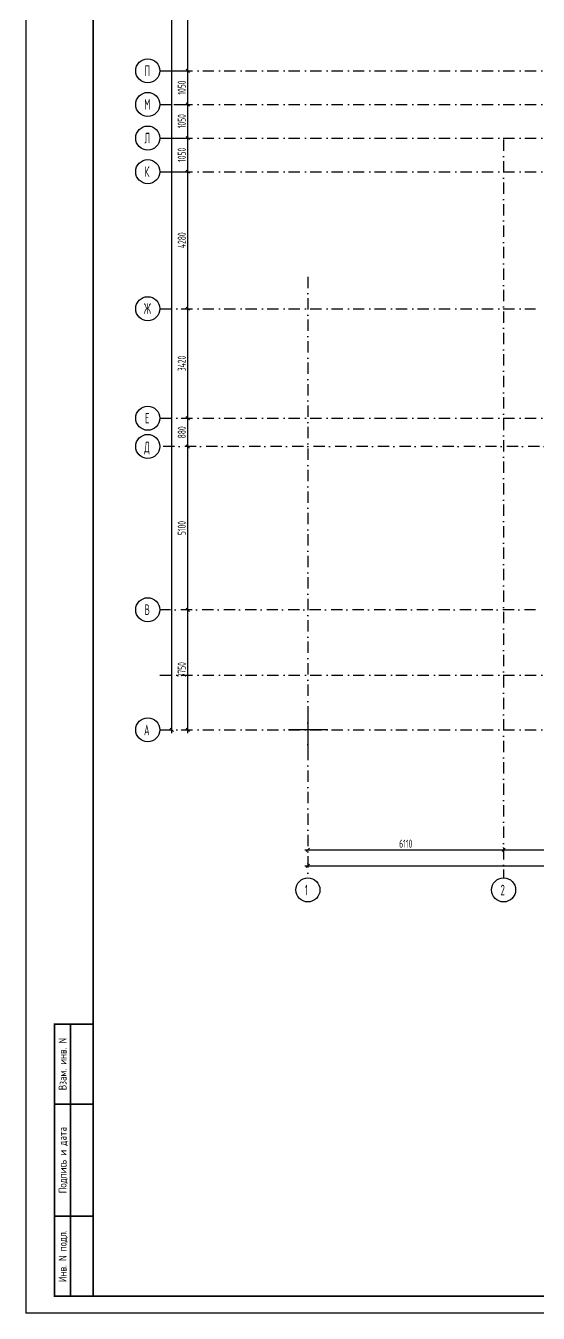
# Model space of a CAD drawing. Extents: x -1560602 to 321118, y -2308202 to -430103.
# Drawn here: x -1560602 to -1544603, y -2226596 to -2186389 of the extents above; entities that cross this region are included whole.
import ezdxf
from ezdxf.enums import TextEntityAlignment as Align

# ---------------------------------------------------------------- set-up
doc = ezdxf.new("R2010")
doc.units = 0
doc.header["$MEASUREMENT"] = 0
doc.header["$PDSIZE"] = -5
doc.linetypes.add('Dot & Dashed', pattern=[670.277762, 352.777767, -176.388884, 0, -141.111112])
doc.linetypes.add('Штрихпунктирная', pattern=[0.670278, 0.352778, -0.176389, 0, -0.141111])
doc.layers.get('0').update_dxf_attribs({"color": 255, "linetype": 'CONTINUOUS'})
doc.layers.get('Defpoints').update_dxf_attribs({"linetype": 'CONTINUOUS'})
for name, color, linetype in [('ALL', 255, 'CONTINUOUS'), ('Оси', 253, 'Dot & Dashed'), ('отделка', 240, 'CONTINUOUS'), ('РАЗМЕРЫ', 255, 'CONTINUOUS')]:
    doc.layers.add(name, color=color, linetype=linetype)
doc.styles.add('GOST 2.304', font='CS_Gost2304.shx', dxfattribs={"width": 0.7})
doc.styles.get("Standard").update_dxf_attribs({"font": 'spds.shx', "width": 0.7, "height": 250})
doc.styles.add('СГЕНЕРИР_СТИЛЬ_1', font='')
doc.styles.get('СГЕНЕРИР_СТИЛЬ_1').set_extended_font_data('GOST_type_A')
doc.dimstyles.new('SPDS', dxfattribs={"dimscale": 100, "dimtxt": 2.5, "dimasz": 1, "dimexe": 0.75, "dimexo": 0.625, "dimtad": 1, "dimdec": 0, "dimtxsty": 'GOST 2.304', "dimblk": 'OBLIQUE', "dimcen": 2.5, "dimdle": 1, "dimadec": 0, "dimazin": 2, "dimtfac": 0.75, "dimtdec": 0, "dimtmove": 0, "dimatfit": 0, "dimfxl": 1, "dimtolj": 1, "dimarcsym": 1})

# ---------------------------------------------------------------- blocks, each defined once
blk = doc.blocks.new('ARROWHEAD_6')
at = {"color": 0, "linetype": 'Continuous', "lineweight": 0}
for p, q in [((0, 0), (-1, 0)), ((-0.5, -0.5), (0.5, 0.5))]:
    blk.add_line(p, q, dxfattribs=at)
blk = doc.blocks.new('_Oblique')
at = {"color": 0, "linetype": 'ByBlock', "lineweight": -2}
blk.add_line((-0.5, -0.5), (0.5, 0.5), dxfattribs=at)
blk = doc.blocks.new('*D280')
at = {"layer": 'Defpoints', "color": 0, "transparency": 16777216}
for p in [(-1551794, -2212127), (-1545684, -2212127), (-1545684, -2212127)]:
    blk.add_point(p, dxfattribs=at)
at = {"layer": 'РАЗМЕРЫ', "color": 0, "lineweight": -2, "transparency": 16777216}
for p, q in [((-1551894, -2212127), (-1545584, -2212127)), ((-1545684, -2212064), (-1545684, -2212052)), ((-1551794, -2212189), (-1551794, -2212202))]:
    blk.add_line(p, q, dxfattribs=at)
at = {"layer": 'РАЗМЕРЫ', "color": 0, "lineweight": -2, "transparency": 16777216, "xscale": 100, "yscale": 100, "zscale": 100, "rotation": 180}
blk.add_blockref('_Oblique', (-1551794, -2212127), dxfattribs=at)
at = {"layer": 'РАЗМЕРЫ', "color": 0, "lineweight": -2, "transparency": 16777216, "xscale": 100, "yscale": 100, "zscale": 100}
blk.add_blockref('_Oblique', (-1545684, -2212127), dxfattribs=at)
at = {"layer": 'РАЗМЕРЫ', "color": 0, "transparency": 16777216, "insert": (-1548739, -2211932), "char_height": 250, "attachment_point": 5}
blk.add_mtext('\\A1;6110', dxfattribs=at)
blk = doc.blocks.new('*D281')
at = {"layer": 'Defpoints', "color": 0, "transparency": 16777216}
for p in [(-1545684, -2212127), (-1541384, -2212127), (-1541384, -2212127)]:
    blk.add_point(p, dxfattribs=at)
at = {"layer": 'РАЗМЕРЫ', "color": 0, "lineweight": -2, "transparency": 16777216}
for p, q in [((-1545784, -2212127), (-1541284, -2212127)), ((-1545684, -2212064), (-1545684, -2212052)), ((-1541384, -2212189), (-1541384, -2212202))]:
    blk.add_line(p, q, dxfattribs=at)
at = {"layer": 'РАЗМЕРЫ', "color": 0, "lineweight": -2, "transparency": 16777216, "xscale": 100, "yscale": 100, "zscale": 100, "rotation": 180}
blk.add_blockref('_Oblique', (-1545684, -2212127), dxfattribs=at)
at = {"layer": 'РАЗМЕРЫ', "color": 0, "lineweight": -2, "transparency": 16777216, "xscale": 100, "yscale": 100, "zscale": 100}
blk.add_blockref('_Oblique', (-1541384, -2212127), dxfattribs=at)
at = {"layer": 'РАЗМЕРЫ', "color": 0, "transparency": 16777216, "insert": (-1543534, -2211934), "char_height": 250, "attachment_point": 5}
blk.add_mtext('\\A1;4300', dxfattribs=at)
blk = doc.blocks.new('*D298')
at = {"layer": 'Defpoints', "color": 0, "transparency": 16777216}
for p in [(-1551794, -2212626), (-1483544, -2212626), (-1483544, -2212626)]:
    blk.add_point(p, dxfattribs=at)
at = {"layer": 'РАЗМЕРЫ', "color": 0, "lineweight": -2, "transparency": 16777216}
for p, q in [((-1551794, -2212564), (-1551794, -2212551)), ((-1483544, -2212564), (-1483544, -2212551)), ((-1551894, -2212626), (-1483444, -2212626))]:
    blk.add_line(p, q, dxfattribs=at)
at = {"layer": 'РАЗМЕРЫ', "color": 0, "lineweight": -2, "transparency": 16777216, "xscale": 100, "yscale": 100, "zscale": 100, "rotation": 180}
blk.add_blockref('_Oblique', (-1551794, -2212626), dxfattribs=at)
at = {"layer": 'РАЗМЕРЫ', "color": 0, "lineweight": -2, "transparency": 16777216, "xscale": 100, "yscale": 100, "zscale": 100}
blk.add_blockref('_Oblique', (-1483544, -2212626), dxfattribs=at)
at = {"layer": 'РАЗМЕРЫ', "color": 0, "transparency": 16777216, "insert": (-1517669, -2212424), "char_height": 250, "attachment_point": 5}
blk.add_mtext('\\A1;68250', dxfattribs=at)
blk = doc.blocks.new('*D299')
at = {"layer": 'Defpoints', "color": 0, "transparency": 16777216}
for p in [(-1555544, -2204626), (-1555544, -2204626), (-1555544, -2208376)]:
    blk.add_point(p, dxfattribs=at)
at = {"layer": 'РАЗМЕРЫ', "color": 0, "lineweight": -2, "transparency": 16777216}
for p, q in [((-1555607, -2204626), (-1555619, -2204626)), ((-1555544, -2208476), (-1555544, -2204526)), ((-1555607, -2208376), (-1555619, -2208376))]:
    blk.add_line(p, q, dxfattribs=at)
at = {"layer": 'РАЗМЕРЫ', "color": 0, "lineweight": -2, "transparency": 16777216, "xscale": 100, "yscale": 100, "zscale": 100}
for p, rotation in [((-1555544, -2204626), 90), ((-1555544, -2208376), 270)]:
    blk.add_blockref('_Oblique', p, dxfattribs=dict(at, rotation=rotation))
at = {"layer": 'РАЗМЕРЫ', "color": 0, "transparency": 16777216, "insert": (-1555732, -2206501), "char_height": 250, "attachment_point": 5, "rotation": 90, "style": 'GOST 2.304'}
blk.add_mtext('\\A1;3750', dxfattribs=at)
blk = doc.blocks.new('*D300')
at = {"layer": 'Defpoints', "color": 0, "transparency": 16777216}
for p in [(-1555544, -2199526), (-1555544, -2199526), (-1555544, -2204626)]:
    blk.add_point(p, dxfattribs=at)
at = {"layer": 'РАЗМЕРЫ', "color": 0, "lineweight": -2, "transparency": 16777216}
for p, q in [((-1555607, -2199526), (-1555619, -2199526)), ((-1555544, -2204726), (-1555544, -2199426)), ((-1555607, -2204626), (-1555619, -2204626))]:
    blk.add_line(p, q, dxfattribs=at)
at = {"layer": 'РАЗМЕРЫ', "color": 0, "lineweight": -2, "transparency": 16777216, "xscale": 100, "yscale": 100, "zscale": 100}
for p, rotation in [((-1555544, -2199526), 90), ((-1555544, -2204626), 270)]:
    blk.add_blockref('_Oblique', p, dxfattribs=dict(at, rotation=rotation))
at = {"layer": 'РАЗМЕРЫ', "color": 0, "transparency": 16777216, "insert": (-1555732, -2202076), "char_height": 250, "attachment_point": 5, "rotation": 90, "style": 'GOST 2.304'}
blk.add_mtext('\\A1;5100', dxfattribs=at)
blk = doc.blocks.new('*D301')
at = {"layer": 'Defpoints', "color": 0, "transparency": 16777216}
for p in [(-1555544, -2198646), (-1555544, -2198646), (-1555544, -2199526)]:
    blk.add_point(p, dxfattribs=at)
at = {"layer": 'РАЗМЕРЫ', "color": 0, "lineweight": -2, "transparency": 16777216}
for p, q in [((-1555607, -2198646), (-1555619, -2198646)), ((-1555544, -2199626), (-1555544, -2198546)), ((-1555607, -2199526), (-1555619, -2199526))]:
    blk.add_line(p, q, dxfattribs=at)
at = {"layer": 'РАЗМЕРЫ', "color": 0, "lineweight": -2, "transparency": 16777216, "xscale": 100, "yscale": 100, "zscale": 100}
for p, rotation in [((-1555544, -2198646), 90), ((-1555544, -2199526), 270)]:
    blk.add_blockref('_Oblique', p, dxfattribs=dict(at, rotation=rotation))
at = {"layer": 'РАЗМЕРЫ', "color": 0, "transparency": 16777216, "insert": (-1555732, -2199086), "char_height": 250, "attachment_point": 5, "rotation": 90, "style": 'GOST 2.304'}
blk.add_mtext('\\A1;880', dxfattribs=at)
blk = doc.blocks.new('*D302')
at = {"layer": 'Defpoints', "color": 0, "transparency": 16777216}
for p in [(-1555544, -2195226), (-1555544, -2195226), (-1555544, -2198646)]:
    blk.add_point(p, dxfattribs=at)
at = {"layer": 'РАЗМЕРЫ', "color": 0, "lineweight": -2, "transparency": 16777216}
for p, q in [((-1555607, -2195226), (-1555619, -2195226)), ((-1555544, -2198746), (-1555544, -2195126)), ((-1555607, -2198646), (-1555619, -2198646))]:
    blk.add_line(p, q, dxfattribs=at)
at = {"layer": 'РАЗМЕРЫ', "color": 0, "lineweight": -2, "transparency": 16777216, "xscale": 100, "yscale": 100, "zscale": 100}
for p, rotation in [((-1555544, -2195226), 90), ((-1555544, -2198646), 270)]:
    blk.add_blockref('_Oblique', p, dxfattribs=dict(at, rotation=rotation))
at = {"layer": 'РАЗМЕРЫ', "color": 0, "transparency": 16777216, "insert": (-1555732, -2196936), "char_height": 250, "attachment_point": 5, "rotation": 90, "style": 'GOST 2.304'}
blk.add_mtext('\\A1;3420', dxfattribs=at)
blk = doc.blocks.new('*D303')
at = {"layer": 'Defpoints', "color": 0, "transparency": 16777216}
for p in [(-1555544, -2190946), (-1555544, -2190946), (-1555544, -2195226)]:
    blk.add_point(p, dxfattribs=at)
at = {"layer": 'РАЗМЕРЫ', "color": 0, "lineweight": -2, "transparency": 16777216}
for p, q in [((-1555607, -2190946), (-1555619, -2190946)), ((-1555544, -2195326), (-1555544, -2190846)), ((-1555607, -2195226), (-1555619, -2195226))]:
    blk.add_line(p, q, dxfattribs=at)
at = {"layer": 'РАЗМЕРЫ', "color": 0, "lineweight": -2, "transparency": 16777216, "xscale": 100, "yscale": 100, "zscale": 100}
for p, rotation in [((-1555544, -2190946), 90), ((-1555544, -2195226), 270)]:
    blk.add_blockref('_Oblique', p, dxfattribs=dict(at, rotation=rotation))
at = {"layer": 'РАЗМЕРЫ', "color": 0, "transparency": 16777216, "insert": (-1555732, -2193086), "char_height": 250, "attachment_point": 5, "rotation": 90, "style": 'GOST 2.304'}
blk.add_mtext('\\A1;4280', dxfattribs=at)
blk = doc.blocks.new('*D304')
at = {"layer": 'Defpoints', "color": 0, "transparency": 16777216}
for p in [(-1556044, -2156916), (-1556044, -2156916), (-1556044, -2208376)]:
    blk.add_point(p, dxfattribs=at)
at = {"layer": 'РАЗМЕРЫ', "color": 0, "lineweight": -2, "transparency": 16777216}
for p, q in [((-1556044, -2208476), (-1556044, -2156816)), ((-1555982, -2156916), (-1555969, -2156916)), ((-1556106, -2208376), (-1556119, -2208376))]:
    blk.add_line(p, q, dxfattribs=at)
at = {"layer": 'РАЗМЕРЫ', "color": 0, "lineweight": -2, "transparency": 16777216, "xscale": 100, "yscale": 100, "zscale": 100}
for p, rotation in [((-1556044, -2156916), 90), ((-1556044, -2208376), 270)]:
    blk.add_blockref('_Oblique', p, dxfattribs=dict(at, rotation=rotation))
at = {"layer": 'РАЗМЕРЫ', "color": 0, "transparency": 16777216, "insert": (-1556231, -2182646), "char_height": 250, "attachment_point": 5, "rotation": 90, "style": 'GOST 2.304'}
blk.add_mtext('\\A1;51460', dxfattribs=at)
blk = doc.blocks.new('*D305')
at = {"layer": 'Defpoints', "color": 0, "transparency": 16777216}
for p in [(-1556419, -2189896), (-1555544, -2189896), (-1556419, -2190946)]:
    blk.add_point(p, dxfattribs=at)
at = {"layer": 'отделка', "color": 0, "lineweight": -2, "transparency": 16777216}
for p, q in [((-1556356, -2189896), (-1555469, -2189896)), ((-1555544, -2191046), (-1555544, -2189796)), ((-1556356, -2190946), (-1555469, -2190946))]:
    blk.add_line(p, q, dxfattribs=at)
at = {"layer": 'отделка', "color": 0, "lineweight": -2, "transparency": 16777216, "xscale": 100, "yscale": 100, "zscale": 100}
for p, rotation in [((-1555544, -2189896), 90), ((-1555544, -2190946), 270)]:
    blk.add_blockref('_Oblique', p, dxfattribs=dict(at, rotation=rotation))
at = {"layer": 'отделка', "color": 0, "transparency": 16777216, "insert": (-1555732, -2190421), "char_height": 250, "attachment_point": 5, "rotation": 90, "style": 'GOST 2.304'}
blk.add_mtext('\\A1;1050', dxfattribs=at)
blk = doc.blocks.new('*D306')
at = {"layer": 'Defpoints', "color": 0, "transparency": 16777216}
for p in [(-1556044, -2188846), (-1555544, -2188846), (-1556044, -2189896)]:
    blk.add_point(p, dxfattribs=at)
at = {"layer": 'отделка', "color": 0, "lineweight": -2, "transparency": 16777216}
for p, q in [((-1555544, -2189996), (-1555544, -2188746)), ((-1555982, -2188846), (-1555469, -2188846)), ((-1555982, -2189896), (-1555469, -2189896))]:
    blk.add_line(p, q, dxfattribs=at)
at = {"layer": 'отделка', "color": 0, "lineweight": -2, "transparency": 16777216, "xscale": 100, "yscale": 100, "zscale": 100}
for p, rotation in [((-1555544, -2188846), 90), ((-1555544, -2189896), 270)]:
    blk.add_blockref('_Oblique', p, dxfattribs=dict(at, rotation=rotation))
at = {"layer": 'отделка', "color": 0, "transparency": 16777216, "insert": (-1555732, -2189371), "char_height": 250, "attachment_point": 5, "rotation": 90, "style": 'GOST 2.304'}
blk.add_mtext('\\A1;1050', dxfattribs=at)
blk = doc.blocks.new('*D307')
at = {"layer": 'Defpoints', "color": 0, "transparency": 16777216}
for p in [(-1556044, -2187796), (-1555544, -2187796), (-1556044, -2188846)]:
    blk.add_point(p, dxfattribs=at)
at = {"layer": 'отделка', "color": 0, "lineweight": -2, "transparency": 16777216}
for p, q in [((-1555982, -2187796), (-1555469, -2187796)), ((-1555544, -2188946), (-1555544, -2187696)), ((-1555982, -2188846), (-1555469, -2188846))]:
    blk.add_line(p, q, dxfattribs=at)
at = {"layer": 'отделка', "color": 0, "lineweight": -2, "transparency": 16777216, "xscale": 100, "yscale": 100, "zscale": 100}
for p, rotation in [((-1555544, -2187796), 90), ((-1555544, -2188846), 270)]:
    blk.add_blockref('_Oblique', p, dxfattribs=dict(at, rotation=rotation))
at = {"layer": 'отделка', "color": 0, "transparency": 16777216, "insert": (-1555732, -2188321), "char_height": 250, "attachment_point": 5, "rotation": 90, "style": 'GOST 2.304'}
blk.add_mtext('\\A1;1050', dxfattribs=at)
blk = doc.blocks.new('*D308')
at = {"layer": 'Defpoints', "color": 0, "transparency": 16777216}
for p in [(-1556419, -2156916), (-1555544, -2156916), (-1556419, -2187796)]:
    blk.add_point(p, dxfattribs=at)
at = {"layer": 'отделка', "color": 0, "lineweight": -2, "transparency": 16777216}
for p, q in [((-1556356, -2156916), (-1555469, -2156916)), ((-1555544, -2187896), (-1555544, -2156816)), ((-1556356, -2187796), (-1555469, -2187796))]:
    blk.add_line(p, q, dxfattribs=at)
at = {"layer": 'отделка', "color": 0, "lineweight": -2, "transparency": 16777216, "xscale": 100, "yscale": 100, "zscale": 100}
for p, rotation in [((-1555544, -2156916), 90), ((-1555544, -2187796), 270)]:
    blk.add_blockref('_Oblique', p, dxfattribs=dict(at, rotation=rotation))
at = {"layer": 'отделка', "color": 0, "transparency": 16777216, "insert": (-1555732, -2172356), "char_height": 250, "attachment_point": 5, "rotation": 90, "style": 'GOST 2.304'}
blk.add_mtext('\\A1;30880', dxfattribs=at)

msp = doc.modelspace()

# ---------------------------------------------------------------- linework, layer by layer
at = {"color": 0, "lineweight": 35, "ltscale": 100}
for p, q in [((-1558501.6, -2226064.3), (-1558501.6, -2153437.3)), ((-1477001.6, -2226064.3), (-1558501.6, -2226064.3))]:
    msp.add_line(p, q, dxfattribs=at)
at = {"layer": 'ALL', "color": 0, "const_width": 50}
msp.add_lwpolyline([(-1558501.6, -2217564.6), (-1559702.3, -2217564.6), (-1559702.3, -2226064.3), (-1558501.6, -2226064.3)], close=True, dxfattribs=at)
for points in [[(-1559202, -2217564.6), (-1559201.7, -2226064.3)], [(-1558501.6, -2220064.6), (-1559702.3, -2220064.6)], [(-1558501.7, -2223564.6), (-1559702.3, -2223564.6)]]:
    msp.add_lwpolyline(points, dxfattribs=at)
at = {"layer": 'Defpoints', "color": 0, "linetype": 'Continuous', "ltscale": 100}
for p in [(-1560601.6, -2152937.3), (-1476440.2, -2226595.6)]:
    msp.add_line(p, (-1560601.6, -2226595.6), dxfattribs=at)
at = {"layer": 'Оси', "color": 0, "linetype": 'Штрихпунктирная', "lineweight": -3, "ltscale": 1000}
for p, q in [((-1556419, -2187796.2), (-1508353.7, -2187796.2)), ((-1556419, -2188846.2), (-1496963.7, -2188846.2)), ((-1556419, -2189896.2), (-1496963.7, -2189896.2)), ((-1545683.7, -2189946.2), (-1545683.7, -2213001.2)), ((-1556419, -2190946.2), (-1496963.7, -2190946.2)), ((-1551793.7, -2194226.2), (-1551793.7, -2213001.2)), ((-1556419, -2195226.2), (-1544683.7, -2195226.2)), ((-1556419, -2198646.2), (-1501963.7, -2198646.2)), ((-1496963.7, -2199526.2), (-1556418.9, -2199526.2)), ((-1544683.7, -2204626.2), (-1556418.9, -2204626.2)), ((-1556419, -2206666.2), (-1478918.7, -2206666.2)), ((-1556419, -2208376.2), (-1478918.7, -2208376.2))]:
    msp.add_line(p, q, dxfattribs=at)
at = {"layer": 'Оси', "color": 0, "linetype": 'Continuous'}
for p, q in [((-1551793.6, -2212126.7), (-1545683.9, -2212126.7)), ((-1545683.6, -2212126.7), (-1541383.9, -2212126.7)), ((-1551793.6, -2212626.2), (-1483543.9, -2212626.2))]:
    msp.add_line(p, q, dxfattribs=at)
at = {"layer": 'Оси', "color": 0, "linetype": 'Continuous', "ltscale": 100}
for centre in [(-1556793.9, -2187796.2), (-1556793.9, -2188846.2), (-1556793.9, -2189896.2), (-1556793.9, -2190946.2), (-1556794, -2195226.2), (-1556794, -2198646.2), (-1556793.9, -2199526.2), (-1556793.9, -2204626.2), (-1556794, -2208376.2), (-1551793.7, -2213376.2), (-1545683.7, -2213376.2)]:
    msp.add_circle(centre, 375, dxfattribs=at)
at = {"layer": 'отделка', "color": 0, "ltscale": 100}
for p, q in [((-1551793.7, -2207767.7), (-1551793.7, -2208984.7)), ((-1551185.6, -2208376.2), (-1552401.9, -2208376.2))]:
    msp.add_line(p, q, dxfattribs=at)

# ---------------------------------------------------------------- block references
at = {"layer": 'Оси', "color": 0, "xscale": 0.1425, "yscale": 0.1425, "zscale": 0.1425}
for p, rotation in [((-1556044, -2208376.2), 270), ((-1551793.7, -2212126.7), 180), ((-1545683.7, -2212126.7), 180)]:
    msp.add_blockref('ARROWHEAD_6', p, dxfattribs=dict(at, rotation=rotation))
msp.add_blockref('ARROWHEAD_6', (-1545683.7, -2212126.7), dxfattribs=at)

# ---------------------------------------------------------------- texts
at = {"layer": 'ALL', "color": 0}
for s, p in [('Взам. инв. N', (-1559452, -2218814.6)), ('Подпись и дата', (-1559452, -2221814.6)), ('Инв. N подл.', (-1559452, -2224814.5))]:
    msp.add_text(s, height=250, rotation=90, dxfattribs=at).set_placement(p, align=Align.MIDDLE_CENTER)
at = {"layer": 'Оси', "color": 0, "linetype": 'Continuous', "width": 0.7}
for s, p in [('П', (-1556892.2, -2187959.1)), ('М', (-1556903.6, -2189009.1)), ('Л', (-1556892.1, -2190061.9)), ('К', (-1556892.2, -2191108.7)), ('Ж', (-1556915.3, -2195389.4)), ('Е', (-1556880.7, -2198809.4)), ('Д', (-1556903.6, -2199711.8)), ('В', (-1556892.1, -2204789.4)), ('А', (-1556909.4, -2208546.5)), ('1', (-1551887.4, -2213543.6)), ('2', (-1545777.4, -2213543.6))]:
    msp.add_text(s, height=330, dxfattribs=at).set_placement(p)
at = {"layer": 'Оси', "color": 0, "ltscale": 100, "char_height": 0.23, "attachment_point": 5, "rotation": 90, "style": 'СГЕНЕРИР_СТИЛЬ_1'}
for s, insert in [('\\A1;1050010', (-1555544.3, -2190420.9)), ('\\A1;4280345', (-1555544.3, -2193086)), ('\\A1;3420000', (-1555544.3, -2196936.2)), ('\\A1;880000', (-1555544.3, -2199086.2)), ('\\A1;5100002', (-1555544.3, -2202076.2)), ('\\A1;3750000', (-1555544.3, -2206501.2))]:
    msp.add_mtext(s, dxfattribs=dict(at, insert=insert))
at = {"layer": 'Оси', "color": 0, "ltscale": 100, "insert": (-1548738.7, -2212126.5), "char_height": 0.23, "attachment_point": 5, "style": 'СГЕНЕРИР_СТИЛЬ_1'}
msp.add_mtext('\\A1;6110000', dxfattribs=at)

# ---------------------------------------------------------------- dimensions: what is measured, and where the dimension line sits
at = {"layer": 'отделка', "color": 0}
for base, p1, p2, picture, middle in [((-1555544, -2156916.2), (-1556418.9, -2187796.2), (-1556418.9, -2156916.2), '*D308', (-1555731.5, -2172356.2)), ((-1555544, -2187796.2), (-1556044, -2188846.2), (-1556044, -2187796.2), '*D307', (-1555731.5, -2188321.2)), ((-1555544, -2188846.2), (-1556044, -2189896.2), (-1556044, -2188846.2), '*D306', (-1555731.5, -2189371.2)), ((-1555544, -2189896.2), (-1556418.9, -2190946.2), (-1556418.9, -2189896.2), '*D305', (-1555731.5, -2190421.2))]:
    dim = msp.add_linear_dim(base=base, p1=p1, p2=p2, angle=90, dimstyle='SPDS', override={"dimscale": 100, "dimlfac": 1, "dimtxsty": 'GOST 2.304', "dimtolj": 1}, dxfattribs=at)
    dim.commit()
    dim.dimension.update_dxf_attribs({"geometry": picture, "text_midpoint": middle})
at = {"layer": 'РАЗМЕРЫ', "color": 0}
for base, p1, p2, picture, middle in [((-1556044, -2156916.2), (-1556044, -2208376.3), (-1556044.1, -2156916.2), '*D304', (-1556231.5, -2182646.2)), ((-1555544, -2190946.2), (-1555544, -2195226.2), (-1555544, -2190946.2), '*D303', (-1555731.5, -2193086.2)), ((-1555544, -2195226.2), (-1555544, -2198646.2), (-1555544, -2195226.2), '*D302', (-1555731.5, -2196936.2)), ((-1555544, -2198646.2), (-1555544, -2199526.2), (-1555544, -2198646.2), '*D301', (-1555731.5, -2199086.2)), ((-1555544, -2199526.2), (-1555544, -2204626.2), (-1555544, -2199526.2), '*D300', (-1555731.5, -2202076.2)), ((-1555544, -2204626.2), (-1555544, -2208376.2), (-1555544, -2204626.2), '*D299', (-1555731.5, -2206501.2))]:
    dim = msp.add_linear_dim(base=base, p1=p1, p2=p2, angle=90, dimstyle='SPDS', override={"dimscale": 100, "dimlfac": 1, "dimtxsty": 'GOST 2.304', "dimtolj": 1}, dxfattribs=at)
    dim.commit()
    dim.dimension.update_dxf_attribs({"geometry": picture, "text_midpoint": middle})
for base, p1, p2, picture, middle in [((-1545683.7, -2212126.7), (-1551793.7, -2212126.5), (-1545683.7, -2212126.7), '*D280', (-1548738.7, -2211932)), ((-1541383.7, -2212126.7), (-1545683.7, -2212126.7), (-1541383.7, -2212126.7), '*D281', (-1543533.7, -2211934)), ((-1483543.9, -2212626.2), (-1551793.7, -2212626.2), (-1483543.9, -2212626.2), '*D298', (-1517668.8, -2212423.8))]:
    dim = msp.add_linear_dim(base=base, p1=p1, p2=p2, dimstyle='SPDS', override={"dimscale": 100, "dimlfac": 1, "dimtxsty": 'Standard', "dimtolj": 1}, dxfattribs=at)
    dim.commit()
    dim.dimension.update_dxf_attribs({"geometry": picture, "text_midpoint": middle})

doc.saveas('drawing.dxf')
